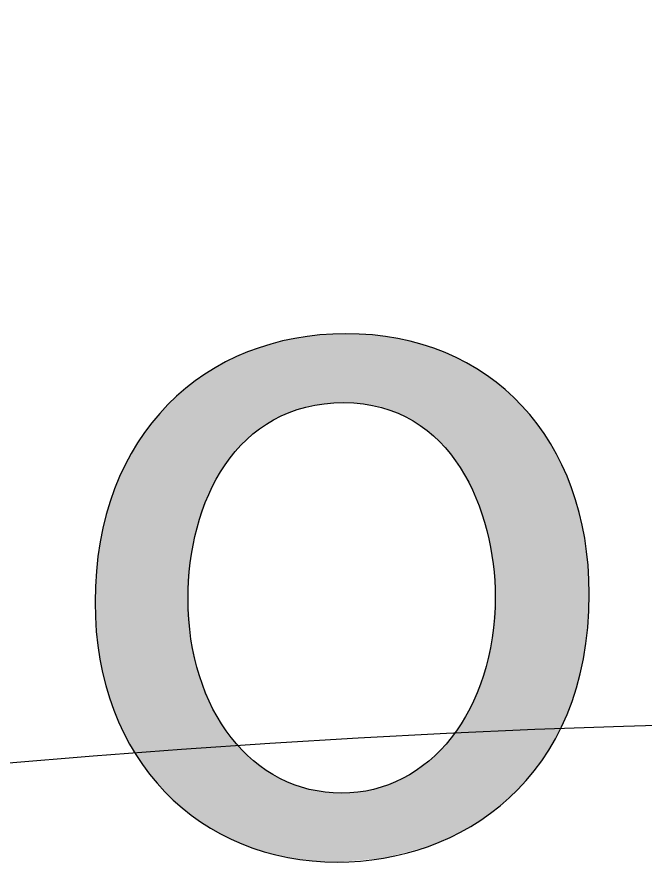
# Model space of a CAD drawing. Extents: x -10 to 112, y 72 to 347.
# Drawn here: x 83.554 to 85.888, y 193.727 to 196.876 of the extents above; entities that cross this region are included whole.
import ezdxf

# ---------------------------------------------------------------- set-up
doc = ezdxf.new("R2010")
doc.units = 0
doc.layers.add('LAYER_7', color=7, linetype='CONTINUOUS')
doc.layers.add('OUTLINES', color=7, linetype='CONTINUOUS')

# ---------------------------------------------------------------- blocks, each defined once
blk = doc.blocks.new('BLOCK_3')
at = {"layer": 'OUTLINES'}
for points, knots in [([(111.5625, 193.5374), (111.5625, 193.5374), (111.5625, 190.0025), (111.5625, 190.0025), (99.5927, 197.8096), (84.6138, 199.4218), (71.2611, 194.3382), (71.2611, 194.3382), (71.2611, 197.5344), (71.2611, 197.5344), (74.9017, 198.822), (78.5671, 199.6405), (82.4089, 200.025), (82.4089, 200.025), (91.8952, 200.025), (91.8952, 200.025), (98.8448, 199.33), (105.5617, 197.1146), (111.5625, 193.5374)], [0, 0, 0, 0, 1, 1, 1, 2, 2, 2, 3, 3, 3, 4, 4, 4, 5, 5, 5, 6, 6, 6, 6]), ([(111.5625, 186.3619), (111.5625, 186.3619), (111.5625, 182.5837), (111.5625, 182.5837), (100.2065, 191.8229), (84.6067, 193.8585), (71.2611, 187.8437), (71.2611, 187.8437), (71.2611, 191.1103), (71.2611, 191.1103), (84.6102, 196.6171), (99.8573, 194.8215), (111.5625, 186.3619)], [0, 0, 0, 0, 1, 1, 1, 2, 2, 2, 3, 3, 3, 4, 4, 4, 4])]:
    blk.add_open_spline(points, degree=3, knots=knots, dxfattribs=at)
blk = doc.blocks.new('BLOCK_4')
at = {"layer": 'OUTLINES', "color": 7}
for points in [[(111.5625, 190.0025), (99.5927, 197.8096), (84.6138, 199.4218), (71.2611, 194.3382)], [(111.5625, 186.3619), (99.8573, 194.8215), (84.6102, 196.6171), (71.2611, 191.1103)], [(111.5625, 182.5837), (100.2065, 191.8229), (84.6067, 193.8585), (71.2611, 187.8437)]]:
    blk.add_open_spline(points, degree=3, dxfattribs=at)
blk = doc.blocks.new('BLOCK_2')
at = {"layer": 'OUTLINES'}
for name in ['BLOCK_3', 'BLOCK_4']:
    blk.add_blockref(name, (0, 0), dxfattribs=at)
blk = doc.blocks.new('*U109')
at = {"layer": 'LAYER_7', "color": 7}
for points in [[(84.6279, 195.4253), (84.587, 195.6811), (84.6279, 195.6867)], [(84.6405, 195.4276), (84.6279, 195.6867), (84.6405, 195.6884)], [(84.6513, 195.4296), (84.6405, 195.6884), (84.6513, 195.6899)], [(84.6802, 195.4349), (84.6513, 195.6899), (84.6802, 195.6938)], [(84.6956, 195.4377), (84.6802, 195.6938), (84.6956, 195.6945)], [(84.6995, 195.4379), (84.6956, 195.6945), (84.6995, 195.6947)], [(84.7452, 195.4406), (84.6995, 195.6947), (84.7452, 195.6967)], [(84.7609, 195.4415), (84.7452, 195.6967), (84.7609, 195.6974)], [(84.7686, 195.442), (84.7609, 195.6974), (84.7686, 195.6978)], [(84.7764, 195.4415), (84.7686, 195.6978), (84.7764, 195.6981)], [(84.7686, 195.442), (84.7686, 195.6978), (84.7764, 195.4415)], [(84.7764, 195.4415), (84.7764, 195.6981), (84.821, 195.4387)], [(84.821, 195.4387), (84.821, 195.6961), (84.8415, 195.4374)], [(84.8415, 195.4374), (84.8415, 195.6951), (84.8755, 195.4306)], [(84.8755, 195.4306), (84.8755, 195.6936), (84.879, 195.4299)], [(84.879, 195.4299), (84.879, 195.6931), (84.9087, 195.424)], [(84.9087, 195.424), (84.9087, 195.6889), (84.9158, 195.4216)], [(84.9158, 195.4216), (84.9158, 195.6879), (84.9346, 195.4151)], [(84.4806, 195.3607), (84.4734, 195.6518), (84.4806, 195.6543)], [(84.4973, 195.3714), (84.4806, 195.6543), (84.4973, 195.66)], [(84.5079, 195.3782), (84.4973, 195.66), (84.5079, 195.6625)], [(84.5309, 195.389), (84.5079, 195.6625), (84.5309, 195.6679)], [(84.5606, 195.403), (84.5309, 195.6679), (84.5606, 195.6749)], [(84.5653, 195.4053), (84.5606, 195.6749), (84.5653, 195.676)], [(84.5843, 195.4113), (84.5653, 195.676), (84.5843, 195.6804)], [(84.587, 195.4122), (84.5843, 195.6804), (84.587, 195.6811)], [(84.9346, 195.4151), (84.9346, 195.6852), (84.9701, 195.4028)], [(84.9701, 195.4028), (84.9701, 195.6802), (84.9704, 195.4026)], [(84.9704, 195.4026), (84.9704, 195.6801), (84.9875, 195.394)], [(84.9875, 195.394), (84.9875, 195.6759), (85.0268, 195.374)], [(85.0268, 195.374), (85.0268, 195.6663), (85.0376, 195.3665)], [(85.0376, 195.3665), (85.0376, 195.6637), (85.0602, 195.351)], [(85.0602, 195.351), (85.0602, 195.6582), (85.078, 195.3387)], [(84.4082, 195.3053), (84.3901, 195.621), (84.4082, 195.6293)], [(84.4114, 195.3079), (84.4082, 195.6293), (84.4114, 195.6307)], [(84.4336, 195.3264), (84.4114, 195.6307), (84.4336, 195.6383)], [(84.4556, 195.3447), (84.4336, 195.6383), (84.4556, 195.6458)], [(84.4734, 195.3561), (84.4556, 195.6458), (84.4734, 195.6518)], [(85.078, 195.3387), (85.078, 195.6518), (85.083, 195.3342)], [(85.083, 195.3342), (85.083, 195.65), (85.0846, 195.3328)], [(85.0846, 195.3328), (85.0846, 195.6495), (85.1241, 195.2975)], [(85.1241, 195.2975), (85.1241, 195.6354), (85.1283, 195.2927)], [(85.1283, 195.2927), (85.1283, 195.6339), (85.1453, 195.2736)], [(85.1453, 195.2736), (85.1453, 195.6279), (85.1634, 195.2531)], [(84.328, 195.2111), (84.3145, 195.5844), (84.328, 195.5924)], [(84.3298, 195.2134), (84.328, 195.5924), (84.3298, 195.5934)], [(84.3504, 195.2404), (84.3298, 195.5934), (84.3504, 195.6028)], [(84.3657, 195.2605), (84.3504, 195.6028), (84.3657, 195.6098)], [(84.3901, 195.2862), (84.3657, 195.6098), (84.3901, 195.621)], [(84.3901, 195.2863), (84.3901, 195.621), (84.3901, 195.621)], [(85.1634, 195.2531), (85.1634, 195.6192), (85.1651, 195.2512)], [(85.1651, 195.2512), (85.1651, 195.6184), (85.1684, 195.2467)], [(85.1684, 195.2467), (85.1684, 195.6169), (85.2014, 195.2004)], [(85.2014, 195.2004), (85.2014, 195.6011), (85.2046, 195.1942)], [(85.2046, 195.1942), (85.2046, 195.5995), (85.2252, 195.1548)], [(84.2828, 195.1325), (84.2668, 195.5564), (84.2828, 195.5658)], [(84.2951, 195.1574), (84.2828, 195.5658), (84.2951, 195.573)], [(84.3111, 195.1836), (84.2951, 195.573), (84.3111, 195.5825)], [(84.3145, 195.1891), (84.3111, 195.5825), (84.3145, 195.5844)], [(85.2252, 195.1548), (85.2252, 195.5897), (85.2368, 195.1324)], [(85.2368, 195.1324), (85.2368, 195.5825), (85.2408, 195.1248)], [(85.2408, 195.1248), (85.2408, 195.58), (85.2598, 195.0884)], [(85.2598, 195.0884), (85.2598, 195.5683), (85.2881, 195.0035)], [(84.2324, 195.0017), (84.2238, 195.5268), (84.2324, 195.5331)], [(84.2369, 195.0146), (84.2324, 195.5331), (84.2369, 195.5365)], [(84.253, 195.0607), (84.2369, 195.5365), (84.253, 195.5483)], [(84.2668, 195.1001), (84.253, 195.5483), (84.2668, 195.5564)], [(85.2881, 195.0035), (85.2881, 195.5509), (85.2996, 194.9691)], [(85.2996, 194.9691), (85.2996, 195.5438), (85.3002, 194.9672)], [(85.3002, 194.9672), (85.3002, 195.5433), (85.3143, 194.8927)], [(85.3143, 194.8927), (85.3143, 195.5324), (85.3203, 194.8611)], [(84.1902, 193.9187), (84.1815, 195.4955), (84.1902, 195.502)], [(84.1985, 194.8462), (84.1902, 195.502), (84.1985, 195.5081)], [(84.201, 194.8593), (84.1985, 195.5081), (84.201, 195.51)], [(84.2238, 194.977), (84.201, 195.51), (84.2238, 195.5268)], [(85.3203, 194.8611), (85.3203, 195.5278), (85.3238, 194.8425)], [(85.3238, 194.8425), (85.3238, 195.525), (85.3314, 194.7201)], [(84.1679, 193.9355), (84.1155, 195.4352), (84.1679, 195.4831)], [(84.1815, 193.9253), (84.1679, 195.4831), (84.1815, 195.4955)], [(84.1679, 193.9355), (84.1679, 195.4831), (84.1815, 193.9253)], [(84.1815, 193.9253), (84.1815, 195.4955), (84.1902, 193.9187)], [(84.1155, 193.9844), (84.1044, 195.4226), (84.1155, 195.4352)], [(84.1155, 193.9844), (84.1155, 195.4352), (84.1679, 193.9355)], [(84.1044, 193.9948), (84.0557, 195.3675), (84.1044, 195.4226)], [(84.1044, 193.9948), (84.1044, 195.4226), (84.1155, 193.9844)], [(84.0469, 194.061), (84.0024, 195.2926), (84.0469, 195.3551)], [(84.0557, 194.0508), (84.0469, 195.3551), (84.0557, 195.3675)], [(84.0469, 194.061), (84.0469, 195.3551), (84.0557, 194.0508)], [(84.0557, 194.0508), (84.0557, 195.3675), (84.1044, 193.9948)], [(83.9957, 194.1339), (83.9561, 195.2106), (83.9957, 195.2807)], [(84.0024, 194.1243), (83.9957, 195.2807), (84.0024, 195.2926)], [(83.9957, 194.1339), (83.9957, 195.2807), (84.0024, 194.1243)], [(84.0024, 194.1243), (84.0024, 195.2926), (84.0469, 194.061)], [(83.9513, 194.2134), (83.9172, 195.1218), (83.9513, 195.1996)], [(83.9561, 194.2047), (83.9513, 195.1996), (83.9561, 195.2106)], [(83.9513, 194.2134), (83.9513, 195.1996), (83.9561, 194.2047)], [(83.9561, 194.2047), (83.9561, 195.2106), (83.9957, 194.1339)], [(83.9172, 194.2918), (83.914, 195.1119), (83.9172, 195.1218)], [(83.9172, 194.2918), (83.9172, 195.1218), (83.9513, 194.2134)], [(83.914, 194.2991), (83.8862, 195.0262), (83.914, 195.1119)], [(83.914, 194.2991), (83.914, 195.1119), (83.9172, 194.2918)], [(83.8862, 194.3852), (83.8844, 195.0178), (83.8862, 195.0262)], [(83.8862, 194.3852), (83.8862, 195.0262), (83.914, 194.2991)], [(83.8844, 194.3909), (83.8635, 194.924), (83.8844, 195.0178)], [(83.8844, 194.3909), (83.8844, 195.0178), (83.8862, 194.3852)], [(83.8627, 194.4886), (83.8496, 194.8154), (83.8627, 194.9174)], [(83.8635, 194.4848), (83.8627, 194.9174), (83.8635, 194.924)], [(83.8627, 194.4886), (83.8627, 194.9174), (83.8635, 194.4848)], [(83.8635, 194.4848), (83.8635, 194.924), (83.8844, 194.3909)], [(83.8494, 194.5919), (83.8448, 194.7006), (83.8494, 194.8101)], [(83.8496, 194.5902), (83.8494, 194.8101), (83.8496, 194.8154)], [(83.8494, 194.5919), (83.8494, 194.8101), (83.8496, 194.5902)], [(83.8496, 194.5902), (83.8496, 194.8154), (83.8627, 194.4886)], [(84.1902, 193.9187), (84.1902, 194.7123), (84.1985, 193.9124)], [(85.3314, 193.9297), (85.3238, 194.6155), (85.3314, 194.7201)], [(85.3238, 193.9234), (85.3203, 194.5673), (85.3238, 194.6155)], [(84.1985, 193.9124), (84.1985, 194.5981), (84.201, 193.9105)], [(84.201, 193.9105), (84.201, 194.5632), (84.2238, 193.8934)], [(85.3203, 193.9205), (85.3143, 194.5414), (85.3203, 194.5673)], [(85.3143, 193.9156), (85.3002, 194.4803), (85.3143, 194.5414)], [(84.2238, 193.8934), (84.2238, 194.4637), (84.2324, 193.8869)], [(85.2996, 193.9058), (85.2881, 194.4276), (85.2996, 194.4774)], [(85.3002, 193.9062), (85.2996, 194.4774), (85.3002, 194.4803)], [(84.2324, 193.8869), (84.2324, 194.426), (84.2369, 193.8835)], [(85.2881, 193.8982), (85.2598, 194.3589), (85.2881, 194.4276)], [(84.2369, 193.8835), (84.2369, 194.415), (84.253, 193.8738)], [(84.253, 193.8738), (84.253, 194.3757), (84.2668, 193.8655)], [(84.2668, 193.8655), (84.2668, 194.3422), (84.2828, 193.8559)], [(85.2598, 193.8793), (85.2408, 194.3129), (85.2598, 194.3589)], [(84.2828, 193.8559), (84.2828, 194.3031), (84.2951, 193.8485)], [(85.2368, 193.8646), (85.2252, 194.2831), (85.2368, 194.3033)], [(85.2408, 193.8667), (85.2368, 194.3033), (85.2408, 194.3129)], [(84.2951, 193.8485), (84.2951, 194.2817), (84.3111, 193.8388)], [(85.2252, 193.8584), (85.2046, 194.2476), (85.2252, 194.2831)], [(84.3111, 193.8388), (84.3111, 194.2537), (84.3145, 193.8372)], [(84.3145, 193.8372), (84.3145, 194.2479), (84.328, 193.8309)], [(85.2014, 193.8458), (85.1684, 194.1966), (85.2014, 194.243)], [(85.2046, 193.8475), (85.2014, 194.243), (85.2046, 194.2476)], [(84.328, 193.8309), (84.328, 194.2287), (84.3298, 193.83)], [(84.3298, 193.83), (84.3298, 194.2262), (84.3504, 193.8204)], [(84.3504, 193.8204), (84.3504, 194.1971), (84.3657, 193.8132)], [(84.3657, 193.8132), (84.3657, 194.1794), (84.3901, 193.8017)], [(85.1634, 193.8257), (85.1453, 194.1701), (85.1634, 194.1909)], [(85.1651, 193.8266), (85.1634, 194.1909), (85.1651, 194.1929)], [(85.1684, 193.8283), (85.1651, 194.1929), (85.1684, 194.1966)], [(84.3901, 193.8017), (84.3901, 194.1512), (84.3901, 193.8017)], [(84.3901, 193.8017), (84.3901, 194.1512), (84.4082, 193.7954)], [(85.1241, 193.8094), (85.0846, 194.1097), (85.1241, 194.1466)], [(85.1283, 193.8112), (85.1241, 194.1466), (85.1283, 194.1505)], [(85.1453, 193.8182), (85.1283, 194.1505), (85.1453, 194.1701)], [(84.4082, 193.7954), (84.4082, 194.1342), (84.4114, 193.7943)], [(84.4114, 193.7943), (84.4114, 194.1312), (84.4336, 193.7865)], [(84.4336, 193.7865), (84.4336, 194.1104), (84.4556, 193.7788)], [(84.4556, 193.7788), (84.4556, 194.0938), (84.4734, 193.7726)], [(84.4734, 193.7726), (84.4734, 194.0804), (84.4806, 193.7708)], [(85.0602, 193.7864), (85.0376, 194.0744), (85.0602, 194.0914)], [(85.078, 193.7911), (85.0602, 194.0914), (85.078, 194.1047)], [(85.083, 193.7924), (85.078, 194.1047), (85.083, 194.1085)], [(85.0846, 193.7931), (85.083, 194.1085), (85.0846, 194.1097)], [(84.4806, 193.7708), (84.4806, 194.075), (84.4973, 193.7668)], [(84.4973, 193.7668), (84.4973, 194.0652), (84.5079, 193.7642)], [(84.5079, 193.7642), (84.5079, 194.0589), (84.5309, 193.7586)], [(85.0268, 193.7777), (84.9875, 194.0449), (85.0268, 194.0681)], [(85.0376, 193.7805), (85.0268, 194.0681), (85.0376, 194.0744)], [(84.5309, 193.7586), (84.5309, 194.0454), (84.5606, 193.7514)], [(84.5606, 193.7514), (84.5606, 194.0322), (84.5653, 193.7508)], [(84.5653, 193.7508), (84.5653, 194.0301), (84.5843, 193.7481)], [(84.5843, 193.7481), (84.5843, 194.0218), (84.587, 193.7477)], [(84.587, 193.7477), (84.587, 194.0209), (84.6279, 193.7419)], [(84.9346, 193.7535), (84.9158, 194.0157), (84.9346, 194.0215)], [(84.9701, 193.7629), (84.9346, 194.0215), (84.9701, 194.0372)], [(84.9704, 193.7629), (84.9701, 194.0372), (84.9704, 194.0374)], [(84.9875, 193.7674), (84.9704, 194.0374), (84.9875, 194.0449)], [(84.6279, 193.7419), (84.6279, 194.0084), (84.6405, 193.7401)], [(84.6405, 193.7401), (84.6405, 194.0045), (84.6513, 193.7386)], [(84.6513, 193.7386), (84.6513, 194.0026), (84.6802, 193.7373)], [(84.6802, 193.7373), (84.6802, 193.9974), (84.6956, 193.7365)], [(84.6956, 193.7365), (84.6956, 193.9947), (84.6995, 193.7364)], [(84.6995, 193.7364), (84.6995, 193.994), (84.7452, 193.7343)], [(84.7686, 193.7362), (84.7609, 193.9904), (84.7686, 193.9909)], [(84.7764, 193.7369), (84.7686, 193.9909), (84.7764, 193.9913)], [(84.821, 193.7406), (84.7764, 193.9913), (84.821, 193.9939)], [(84.8415, 193.7424), (84.821, 193.9939), (84.8415, 193.9976)], [(84.8755, 193.7452), (84.8415, 193.9976), (84.8755, 194.0038)], [(84.879, 193.7455), (84.8755, 194.0038), (84.879, 194.0044)], [(84.9087, 193.748), (84.879, 194.0044), (84.9087, 194.0135)], [(84.9158, 193.7486), (84.9087, 194.0135), (84.9158, 194.0157)]]:
    blk.add_solid(points, dxfattribs=at)
at = {"layer": 'LAYER_7', "color": 7, "extrusion": (0, 0, -1)}
for points in [[(-84.6279, 195.4253), (-84.6279, 195.6867), (-84.6405, 195.4276)], [(-84.6405, 195.4276), (-84.6405, 195.6884), (-84.6513, 195.4296)], [(-84.6513, 195.4296), (-84.6513, 195.6899), (-84.6802, 195.4349)], [(-84.6802, 195.4349), (-84.6802, 195.6938), (-84.6956, 195.4377)], [(-84.6956, 195.4377), (-84.6956, 195.6945), (-84.6995, 195.4379)], [(-84.6995, 195.4379), (-84.6995, 195.6947), (-84.7452, 195.4406)], [(-84.7452, 195.4406), (-84.7452, 195.6967), (-84.7609, 195.4415)], [(-84.7609, 195.4415), (-84.7609, 195.6974), (-84.7686, 195.442)], [(-84.821, 195.4387), (-84.7764, 195.6981), (-84.821, 195.6961)], [(-84.8415, 195.4374), (-84.821, 195.6961), (-84.8415, 195.6951)], [(-84.8755, 195.4306), (-84.8415, 195.6951), (-84.8755, 195.6936)], [(-84.879, 195.4299), (-84.8755, 195.6936), (-84.879, 195.6931)], [(-84.9087, 195.424), (-84.879, 195.6931), (-84.9087, 195.6889)], [(-84.9158, 195.4216), (-84.9087, 195.6889), (-84.9158, 195.6879)], [(-84.9346, 195.4151), (-84.9158, 195.6879), (-84.9346, 195.6852)], [(-84.4806, 195.3607), (-84.4806, 195.6543), (-84.4973, 195.3714)], [(-84.4973, 195.3714), (-84.4973, 195.66), (-84.5079, 195.3782)], [(-84.5079, 195.3782), (-84.5079, 195.6625), (-84.5309, 195.389)], [(-84.5309, 195.389), (-84.5309, 195.6679), (-84.5606, 195.403)], [(-84.5606, 195.403), (-84.5606, 195.6749), (-84.5653, 195.4053)], [(-84.5653, 195.4053), (-84.5653, 195.676), (-84.5843, 195.4113)], [(-84.5843, 195.4113), (-84.5843, 195.6804), (-84.587, 195.4122)], [(-84.587, 195.4122), (-84.587, 195.6811), (-84.6279, 195.4253)], [(-84.9701, 195.4028), (-84.9346, 195.6852), (-84.9701, 195.6802)], [(-84.9704, 195.4026), (-84.9701, 195.6802), (-84.9704, 195.6801)], [(-84.9875, 195.394), (-84.9704, 195.6801), (-84.9875, 195.6759)], [(-85.0268, 195.374), (-84.9875, 195.6759), (-85.0268, 195.6663)], [(-85.0376, 195.3665), (-85.0268, 195.6663), (-85.0376, 195.6637)], [(-85.0602, 195.351), (-85.0376, 195.6637), (-85.0602, 195.6582)], [(-85.078, 195.3387), (-85.0602, 195.6582), (-85.078, 195.6518)], [(-84.4082, 195.3053), (-84.4082, 195.6293), (-84.4114, 195.3079)], [(-84.4114, 195.3079), (-84.4114, 195.6307), (-84.4336, 195.3264)], [(-84.4336, 195.3264), (-84.4336, 195.6383), (-84.4556, 195.3447)], [(-84.4556, 195.3447), (-84.4556, 195.6458), (-84.4734, 195.3561)], [(-84.4734, 195.3561), (-84.4734, 195.6518), (-84.4806, 195.3607)], [(-85.083, 195.3342), (-85.078, 195.6518), (-85.083, 195.65)], [(-85.0846, 195.3328), (-85.083, 195.65), (-85.0846, 195.6495)], [(-85.1241, 195.2975), (-85.0846, 195.6495), (-85.1241, 195.6354)], [(-85.1283, 195.2927), (-85.1241, 195.6354), (-85.1283, 195.6339)], [(-85.1453, 195.2736), (-85.1283, 195.6339), (-85.1453, 195.6279)], [(-85.1634, 195.2531), (-85.1453, 195.6279), (-85.1634, 195.6192)], [(-84.328, 195.2111), (-84.328, 195.5924), (-84.3298, 195.2134)], [(-84.3298, 195.2134), (-84.3298, 195.5934), (-84.3504, 195.2404)], [(-84.3504, 195.2404), (-84.3504, 195.6028), (-84.3657, 195.2605)], [(-84.3657, 195.2605), (-84.3657, 195.6098), (-84.3901, 195.2862)], [(-84.3901, 195.2862), (-84.3901, 195.621), (-84.3901, 195.2863)], [(-84.3901, 195.2863), (-84.3901, 195.621), (-84.4082, 195.3053)], [(-85.1651, 195.2512), (-85.1634, 195.6192), (-85.1651, 195.6184)], [(-85.1684, 195.2467), (-85.1651, 195.6184), (-85.1684, 195.6169)], [(-85.2014, 195.2004), (-85.1684, 195.6169), (-85.2014, 195.6011)], [(-85.2046, 195.1942), (-85.2014, 195.6011), (-85.2046, 195.5995)], [(-85.2252, 195.1548), (-85.2046, 195.5995), (-85.2252, 195.5897)], [(-84.2828, 195.1325), (-84.2828, 195.5658), (-84.2951, 195.1574)], [(-84.2951, 195.1574), (-84.2951, 195.573), (-84.3111, 195.1836)], [(-84.3111, 195.1836), (-84.3111, 195.5825), (-84.3145, 195.1891)], [(-84.3145, 195.1891), (-84.3145, 195.5844), (-84.328, 195.2111)], [(-85.2368, 195.1324), (-85.2252, 195.5897), (-85.2368, 195.5825)], [(-85.2408, 195.1248), (-85.2368, 195.5825), (-85.2408, 195.58)], [(-85.2598, 195.0884), (-85.2408, 195.58), (-85.2598, 195.5683)], [(-85.2881, 195.0035), (-85.2598, 195.5683), (-85.2881, 195.5509)], [(-84.2324, 195.0017), (-84.2324, 195.5331), (-84.2369, 195.0146)], [(-84.2369, 195.0146), (-84.2369, 195.5365), (-84.253, 195.0607)], [(-84.253, 195.0607), (-84.253, 195.5483), (-84.2668, 195.1001)], [(-84.2668, 195.1001), (-84.2668, 195.5564), (-84.2828, 195.1325)], [(-85.2996, 194.9691), (-85.2881, 195.5509), (-85.2996, 195.5438)], [(-85.3002, 194.9672), (-85.2996, 195.5438), (-85.3002, 195.5433)], [(-85.3143, 194.8927), (-85.3002, 195.5433), (-85.3143, 195.5324)], [(-85.3203, 194.8611), (-85.3143, 195.5324), (-85.3203, 195.5278)], [(-84.1902, 194.7123), (-84.1902, 195.502), (-84.1985, 194.8462)], [(-84.1985, 194.8462), (-84.1985, 195.5081), (-84.201, 194.8593)], [(-84.201, 194.8593), (-84.201, 195.51), (-84.2238, 194.977)], [(-84.2238, 194.977), (-84.2238, 195.5268), (-84.2324, 195.0017)], [(-85.3238, 194.8425), (-85.3203, 195.5278), (-85.3238, 195.525)], [(-85.3314, 194.7201), (-85.3238, 195.525), (-85.3314, 195.5191)], [(-85.3314, 193.9297), (-85.3314, 195.5191), (-85.3682, 193.9601)], [(-85.3682, 193.9601), (-85.3314, 195.5191), (-85.3682, 195.4906)], [(-85.3682, 193.9601), (-85.3682, 195.4906), (-85.3832, 193.9725)], [(-85.3832, 193.9725), (-85.3682, 195.4906), (-85.3832, 195.4761)], [(-85.3832, 193.9725), (-85.3832, 195.4761), (-85.4308, 194.0211)], [(-85.4308, 194.0211), (-85.3832, 195.4761), (-85.4308, 195.4303)], [(-85.4308, 194.0211), (-85.4308, 195.4303), (-85.4468, 194.0376)], [(-85.4468, 194.0376), (-85.4308, 195.4303), (-85.4468, 195.4112)], [(-85.4468, 194.0376), (-85.4468, 195.4112), (-85.4871, 194.0888)], [(-85.4871, 194.0888), (-85.4468, 195.4112), (-85.4871, 195.3633)], [(-85.4871, 194.0888), (-85.4871, 195.3633), (-85.5044, 194.1109)], [(-85.5044, 194.1109), (-85.4871, 195.3633), (-85.5044, 195.3377)], [(-85.5044, 194.1109), (-85.5044, 195.3377), (-85.5367, 194.163)], [(-85.5367, 194.163), (-85.5044, 195.3377), (-85.5367, 195.2899)], [(-85.5367, 194.163), (-85.5367, 195.2899), (-85.5551, 194.1926)], [(-85.5551, 194.1926), (-85.5367, 195.2899), (-85.5551, 195.2557)], [(-85.5551, 194.1926), (-85.5551, 195.2557), (-85.5795, 194.2436)], [(-85.5795, 194.2436), (-85.5551, 195.2557), (-85.5795, 195.2104)], [(-85.5795, 194.2436), (-85.5795, 195.2104), (-85.5983, 194.2828)], [(-85.5983, 194.2828), (-85.5795, 195.2104), (-85.5983, 195.1654)], [(-85.5983, 194.2828), (-85.5983, 195.1654), (-85.6151, 194.3307)], [(-85.6151, 194.3307), (-85.5983, 195.1654), (-85.6151, 195.1251)], [(-85.6151, 194.3307), (-85.6151, 195.1251), (-85.6332, 194.3818)], [(-85.6332, 194.3818), (-85.6151, 195.1251), (-85.6332, 195.067)], [(-85.6332, 194.3818), (-85.6332, 195.067), (-85.6433, 194.4242)], [(-85.6433, 194.4242), (-85.6332, 195.067), (-85.6433, 195.0342)], [(-85.6433, 194.4242), (-85.6433, 195.0342), (-85.659, 194.4895)], [(-85.659, 194.4895), (-85.6433, 195.0342), (-85.659, 194.9609)], [(-85.659, 194.4895), (-85.659, 194.9609), (-85.6638, 194.5246)], [(-85.6638, 194.5246), (-85.659, 194.9609), (-85.6638, 194.9382)], [(-85.6638, 194.5246), (-85.6638, 194.9382), (-85.675, 194.6061)], [(-85.675, 194.6061), (-85.6638, 194.9382), (-85.675, 194.8477)], [(-85.675, 194.6061), (-85.675, 194.8477), (-85.6763, 194.6354)], [(-85.6763, 194.6354), (-85.675, 194.8477), (-85.6763, 194.8373)], [(-85.6763, 194.6354), (-85.6763, 194.8373), (-85.6806, 194.7318)], [(-84.1985, 193.9124), (-84.1902, 194.7123), (-84.1985, 194.5981)], [(-85.3238, 193.9234), (-85.3238, 194.6155), (-85.3314, 193.9297)], [(-84.201, 193.9105), (-84.1985, 194.5981), (-84.201, 194.5632)], [(-84.2238, 193.8934), (-84.201, 194.5632), (-84.2238, 194.4637)], [(-85.3203, 193.9205), (-85.3203, 194.5673), (-85.3238, 193.9234)], [(-85.3143, 193.9156), (-85.3143, 194.5414), (-85.3203, 193.9205)], [(-84.2324, 193.8869), (-84.2238, 194.4637), (-84.2324, 194.426)], [(-85.2996, 193.9058), (-85.2996, 194.4774), (-85.3002, 193.9062)], [(-85.3002, 193.9062), (-85.3002, 194.4803), (-85.3143, 193.9156)], [(-84.2369, 193.8835), (-84.2324, 194.426), (-84.2369, 194.415)], [(-85.2881, 193.8982), (-85.2881, 194.4276), (-85.2996, 193.9058)], [(-84.253, 193.8738), (-84.2369, 194.415), (-84.253, 194.3757)], [(-84.2668, 193.8655), (-84.253, 194.3757), (-84.2668, 194.3422)], [(-84.2828, 193.8559), (-84.2668, 194.3422), (-84.2828, 194.3031)], [(-85.2598, 193.8793), (-85.2598, 194.3589), (-85.2881, 193.8982)], [(-84.2951, 193.8485), (-84.2828, 194.3031), (-84.2951, 194.2817)], [(-85.2368, 193.8646), (-85.2368, 194.3033), (-85.2408, 193.8667)], [(-85.2408, 193.8667), (-85.2408, 194.3129), (-85.2598, 193.8793)], [(-84.3111, 193.8388), (-84.2951, 194.2817), (-84.3111, 194.2537)], [(-85.2252, 193.8584), (-85.2252, 194.2831), (-85.2368, 193.8646)], [(-84.3145, 193.8372), (-84.3111, 194.2537), (-84.3145, 194.2479)], [(-84.328, 193.8309), (-84.3145, 194.2479), (-84.328, 194.2287)], [(-85.2014, 193.8458), (-85.2014, 194.243), (-85.2046, 193.8475)], [(-85.2046, 193.8475), (-85.2046, 194.2476), (-85.2252, 193.8584)], [(-84.3298, 193.83), (-84.328, 194.2287), (-84.3298, 194.2262)], [(-84.3504, 193.8204), (-84.3298, 194.2262), (-84.3504, 194.1971)], [(-84.3657, 193.8132), (-84.3504, 194.1971), (-84.3657, 194.1794)], [(-84.3901, 193.8017), (-84.3657, 194.1794), (-84.3901, 194.1512)], [(-85.1634, 193.8257), (-85.1634, 194.1909), (-85.1651, 193.8266)], [(-85.1651, 193.8266), (-85.1651, 194.1929), (-85.1684, 193.8283)], [(-85.1684, 193.8283), (-85.1684, 194.1966), (-85.2014, 193.8458)], [(-84.3901, 193.8017), (-84.3901, 194.1512), (-84.3901, 194.1512)], [(-84.4082, 193.7954), (-84.3901, 194.1512), (-84.4082, 194.1342)], [(-85.1241, 193.8094), (-85.1241, 194.1466), (-85.1283, 193.8112)], [(-85.1283, 193.8112), (-85.1283, 194.1505), (-85.1453, 193.8182)], [(-85.1453, 193.8182), (-85.1453, 194.1701), (-85.1634, 193.8257)], [(-84.4114, 193.7943), (-84.4082, 194.1342), (-84.4114, 194.1312)], [(-84.4336, 193.7865), (-84.4114, 194.1312), (-84.4336, 194.1104)], [(-84.4556, 193.7788), (-84.4336, 194.1104), (-84.4556, 194.0938)], [(-84.4734, 193.7726), (-84.4556, 194.0938), (-84.4734, 194.0804)], [(-84.4806, 193.7708), (-84.4734, 194.0804), (-84.4806, 194.075)], [(-85.0602, 193.7864), (-85.0602, 194.0914), (-85.078, 193.7911)], [(-85.078, 193.7911), (-85.078, 194.1047), (-85.083, 193.7924)], [(-85.083, 193.7924), (-85.083, 194.1085), (-85.0846, 193.7931)], [(-85.0846, 193.7931), (-85.0846, 194.1097), (-85.1241, 193.8094)], [(-84.4973, 193.7668), (-84.4806, 194.075), (-84.4973, 194.0652)], [(-84.5079, 193.7642), (-84.4973, 194.0652), (-84.5079, 194.0589)], [(-84.5309, 193.7586), (-84.5079, 194.0589), (-84.5309, 194.0454)], [(-85.0268, 193.7777), (-85.0268, 194.0681), (-85.0376, 193.7805)], [(-85.0376, 193.7805), (-85.0376, 194.0744), (-85.0602, 193.7864)], [(-84.5606, 193.7514), (-84.5309, 194.0454), (-84.5606, 194.0322)], [(-84.5653, 193.7508), (-84.5606, 194.0322), (-84.5653, 194.0301)], [(-84.5843, 193.7481), (-84.5653, 194.0301), (-84.5843, 194.0218)], [(-84.587, 193.7477), (-84.5843, 194.0218), (-84.587, 194.0209)], [(-84.6279, 193.7419), (-84.587, 194.0209), (-84.6279, 194.0084)], [(-84.9346, 193.7535), (-84.9346, 194.0215), (-84.9701, 193.7629)], [(-84.9701, 193.7629), (-84.9701, 194.0372), (-84.9704, 193.7629)], [(-84.9704, 193.7629), (-84.9704, 194.0374), (-84.9875, 193.7674)], [(-84.9875, 193.7674), (-84.9875, 194.0449), (-85.0268, 193.7777)], [(-84.6405, 193.7401), (-84.6279, 194.0084), (-84.6405, 194.0045)], [(-84.6513, 193.7386), (-84.6405, 194.0045), (-84.6513, 194.0026)], [(-84.6802, 193.7373), (-84.6513, 194.0026), (-84.6802, 193.9974)], [(-84.6956, 193.7365), (-84.6802, 193.9974), (-84.6956, 193.9947)], [(-84.6995, 193.7364), (-84.6956, 193.9947), (-84.6995, 193.994)], [(-84.7452, 193.7343), (-84.6995, 193.994), (-84.7452, 193.9913)], [(-84.7452, 193.7343), (-84.7452, 193.9913), (-84.7609, 193.7356)], [(-84.7609, 193.7356), (-84.7452, 193.9913), (-84.7609, 193.9904)], [(-84.7609, 193.7356), (-84.7609, 193.9904), (-84.7686, 193.7362)], [(-84.7686, 193.7362), (-84.7686, 193.9909), (-84.7764, 193.7369)], [(-84.7764, 193.7369), (-84.7764, 193.9913), (-84.821, 193.7406)], [(-84.821, 193.7406), (-84.821, 193.9939), (-84.8415, 193.7424)], [(-84.8415, 193.7424), (-84.8415, 193.9976), (-84.8755, 193.7452)], [(-84.8755, 193.7452), (-84.8755, 194.0038), (-84.879, 193.7455)], [(-84.879, 193.7455), (-84.879, 194.0044), (-84.9087, 193.748)], [(-84.9087, 193.748), (-84.9087, 194.0135), (-84.9158, 193.7486)], [(-84.9158, 193.7486), (-84.9158, 194.0157), (-84.9346, 193.7535)]]:
    blk.add_solid(points, dxfattribs=at)
blk = doc.blocks.new('BLOCK_11')
at = {"layer": 'LAYER_7'}
for points in [[(85.6806, 194.7318), (85.6806, 194.0371), (85.1995, 193.7343), (84.7452, 193.7343), (84.2369, 193.7343), (83.8448, 194.1068), (83.8448, 194.7006), (83.8448, 195.3295), (84.2562, 195.6981), (84.7764, 195.6981), (85.3159, 195.6981), (85.6806, 195.3061), (85.6806, 194.7318)], [(84.1902, 194.7123), (84.1902, 194.301), (84.4271, 193.9904), (84.7609, 193.9904), (85.0868, 193.9904), (85.3314, 194.297), (85.3314, 194.7201), (85.3314, 195.0384), (85.1722, 195.442), (84.7686, 195.442), (84.3649, 195.442), (84.1902, 195.0694), (84.1902, 194.7123)]]:
    blk.add_open_spline(points, degree=3, knots=[0, 0, 0, 0, 1, 1, 1, 2, 2, 2, 3, 3, 3, 4, 4, 4, 4], dxfattribs=at)
at = {"layer": 'LAYER_7', "color": 7}
blk.add_blockref('*U109', (0, 0), dxfattribs=at)

msp = doc.modelspace()

# ---------------------------------------------------------------- block references
at = {"layer": 'LAYER_7'}
msp.add_blockref('BLOCK_11', (0, 0), dxfattribs=at)
at = {"layer": 'OUTLINES'}
msp.add_blockref('BLOCK_2', (0, 0), dxfattribs=at)

doc.saveas('drawing.dxf')
